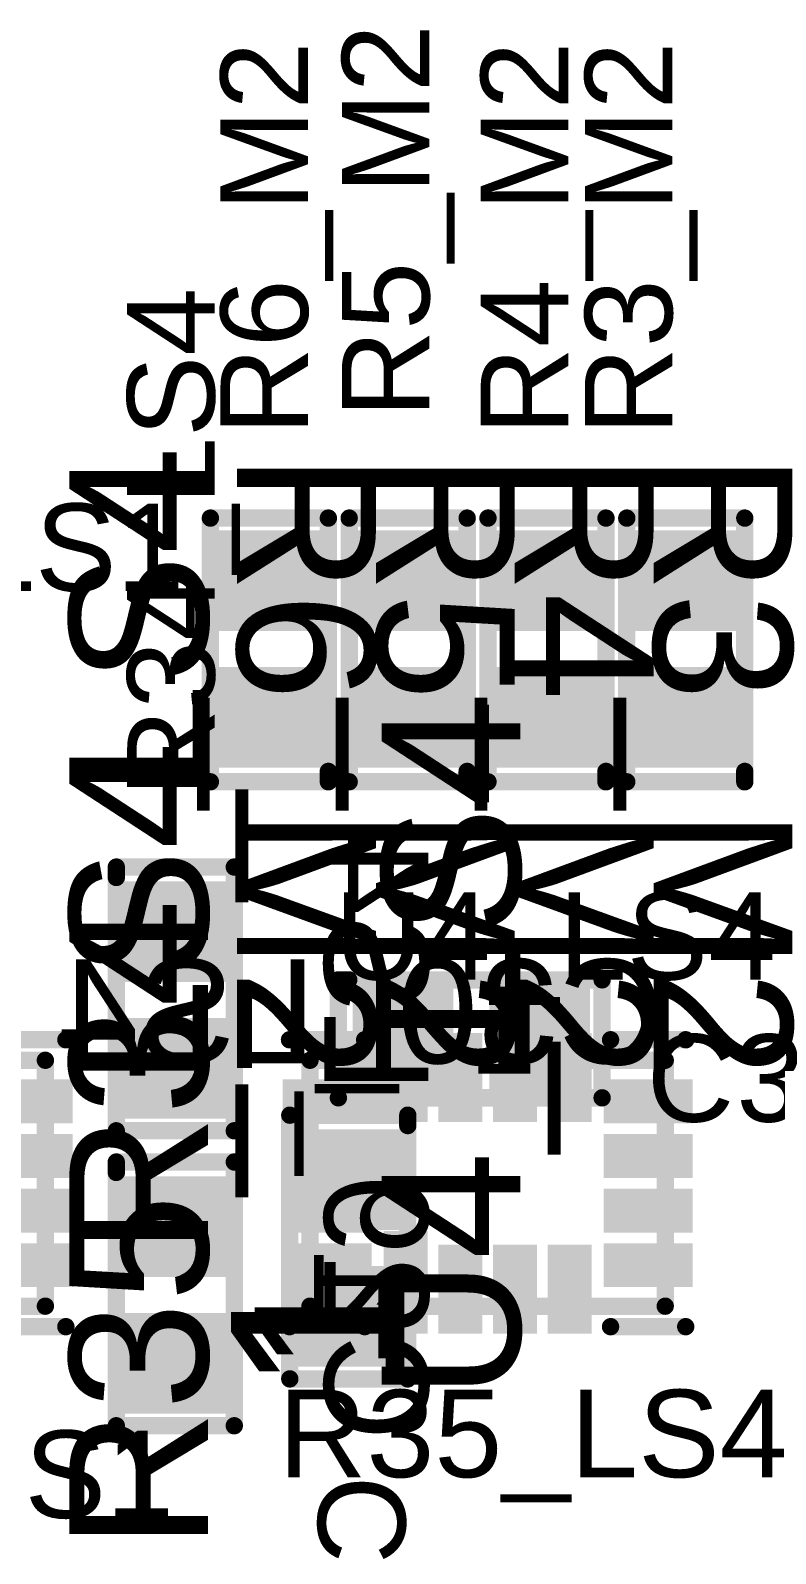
# Model space of a CAD drawing. Header units: inches. Extents: x -0.3 to 12.2, y -3.2 to 4.4.
# Drawn here: x 3.0462 to 3.2609, y 0.4931 to 0.932 of the extents above; entities that cross this region are included whole.
import ezdxf

# ---------------------------------------------------------------- set-up
doc = ezdxf.new("R2010")
doc.units = ezdxf.units.IN
doc.header["$MEASUREMENT"] = 0
for name, color, linetype in [('Board Layer Stack Bottom Overlay', 54, 'Continuous'), ('Board Layer Stack Bottom Solder', 6, 'Continuous'), ('Bottom Assembly', 216, 'Continuous'), ('Bottom Layer_L8', 5, 'Continuous'), ('Bottom Paste', 16, 'Continuous'), ('FAB', 56, 'Continuous'), ('Top Assembly', 6, 'Continuous'), ('Top Overlay', 2, 'Continuous'), ('Top Paste', 8, 'Continuous'), ('Top Solder', 216, 'Continuous'), ('TOP_L1', 1, 'Continuous')]:
    doc.layers.add(name, color=color, linetype=linetype)
doc.styles.add('Arial', font='', dxfattribs={"height": 0.2})
doc.styles.get('Arial').set_extended_font_data('Arial')

# ---------------------------------------------------------------- blocks, each defined once
blk = doc.blocks.new('NXP_74AVC4T245GU_115_282')
at = {"layer": 'Top Paste'}
for points in [[(-0.02795, 0.03543), (-0.02795, 0.05709), (-0.01929, 0.05709), (-0.01929, 0.03543)], [(-0.0122, 0.03543), (-0.0122, 0.05709), (-0.00354, 0.05709), (-0.00354, 0.03543)], [(0.00354, 0.03543), (0.00354, 0.05709), (0.0122, 0.05709), (0.0122, 0.03543)], [(0.01929, 0.03543), (0.01929, 0.05709), (0.02795, 0.05709), (0.02795, 0.03543)], [(-0.04134, 0.02795), (-0.01575, 0.02795), (-0.01575, 0.01929), (-0.04134, 0.01929)], [(0.04134, 0.01929), (0.01969, 0.01929), (0.01969, 0.02795), (0.04134, 0.02795)], [(-0.04134, 0.0122), (-0.01969, 0.0122), (-0.01969, 0.00354), (-0.04134, 0.00354)], [(0.04134, 0.00354), (0.01969, 0.00354), (0.01969, 0.0122), (0.04134, 0.0122)], [(-0.04134, -0.00354), (-0.01969, -0.00354), (-0.01969, -0.0122), (-0.04134, -0.0122)], [(0.04134, -0.0122), (0.01969, -0.0122), (0.01969, -0.00354), (0.04134, -0.00354)], [(-0.04134, -0.01929), (-0.01969, -0.01929), (-0.01969, -0.02795), (-0.04134, -0.02795)], [(0.04134, -0.02795), (0.01969, -0.02795), (0.01969, -0.01929), (0.04134, -0.01929)], [(-0.01929, -0.03543), (-0.01929, -0.05709), (-0.02795, -0.05709), (-0.02795, -0.03543)], [(-0.00354, -0.03543), (-0.00354, -0.05709), (-0.0122, -0.05709), (-0.0122, -0.03543)], [(0.0122, -0.03543), (0.0122, -0.05709), (0.00354, -0.05709), (0.00354, -0.03543)], [(0.02795, -0.03543), (0.02795, -0.05709), (0.01929, -0.05709), (0.01929, -0.03543)]]:
    blk.add_hatch(color=8, dxfattribs=at).paths.add_polyline_path(points)
at = {"layer": 'Top Solder'}
for points in [[(-0.02995, 0.03343), (-0.02995, 0.05909), (-0.01729, 0.05909), (-0.01729, 0.03343)], [(-0.0142, 0.03343), (-0.0142, 0.05909), (-0.00154, 0.05909), (-0.00154, 0.03343)], [(0.00154, 0.03343), (0.00154, 0.05909), (0.0142, 0.05909), (0.0142, 0.03343)], [(0.01729, 0.03343), (0.01729, 0.05909), (0.02995, 0.05909), (0.02995, 0.03343)], [(-0.04334, 0.02995), (-0.01375, 0.02995), (-0.01375, 0.01729), (-0.04334, 0.01729)], [(0.04334, 0.01729), (0.01769, 0.01729), (0.01769, 0.02995), (0.04334, 0.02995)], [(-0.04334, 0.0142), (-0.01769, 0.0142), (-0.01769, 0.00154), (-0.04334, 0.00154)], [(0.04334, 0.00154), (0.01769, 0.00154), (0.01769, 0.0142), (0.04334, 0.0142)], [(-0.04334, -0.00154), (-0.01769, -0.00154), (-0.01769, -0.0142), (-0.04334, -0.0142)], [(0.04334, -0.0142), (0.01769, -0.0142), (0.01769, -0.00154), (0.04334, -0.00154)], [(-0.04334, -0.01729), (-0.01769, -0.01729), (-0.01769, -0.02995), (-0.04334, -0.02995)], [(0.04334, -0.02995), (0.01769, -0.02995), (0.01769, -0.01729), (0.04334, -0.01729)], [(-0.01729, -0.03343), (-0.01729, -0.05909), (-0.02995, -0.05909), (-0.02995, -0.03343)], [(-0.00154, -0.03343), (-0.00154, -0.05909), (-0.0142, -0.05909), (-0.0142, -0.03343)], [(0.0142, -0.03343), (0.0142, -0.05909), (0.00154, -0.05909), (0.00154, -0.03343)], [(0.02995, -0.03343), (0.02995, -0.05909), (0.01729, -0.05909), (0.01729, -0.03343)]]:
    blk.add_hatch(color=216, dxfattribs=at).paths.add_polyline_path(points)
at = {"layer": 'TOP_L1'}
for points in [[(-0.02795, 0.03543), (-0.02795, 0.05709), (-0.01929, 0.05709), (-0.01929, 0.03543)], [(-0.0122, 0.03543), (-0.0122, 0.05709), (-0.00354, 0.05709), (-0.00354, 0.03543)], [(0.00354, 0.03543), (0.00354, 0.05709), (0.0122, 0.05709), (0.0122, 0.03543)], [(0.01929, 0.03543), (0.01929, 0.05709), (0.02795, 0.05709), (0.02795, 0.03543)], [(-0.04134, 0.02795), (-0.01575, 0.02795), (-0.01575, 0.01929), (-0.04134, 0.01929)], [(0.04134, 0.01929), (0.01969, 0.01929), (0.01969, 0.02795), (0.04134, 0.02795)], [(-0.04134, 0.0122), (-0.01969, 0.0122), (-0.01969, 0.00354), (-0.04134, 0.00354)], [(0.04134, 0.00354), (0.01969, 0.00354), (0.01969, 0.0122), (0.04134, 0.0122)], [(-0.04134, -0.00354), (-0.01969, -0.00354), (-0.01969, -0.0122), (-0.04134, -0.0122)], [(0.04134, -0.0122), (0.01969, -0.0122), (0.01969, -0.00354), (0.04134, -0.00354)], [(-0.04134, -0.01929), (-0.01969, -0.01929), (-0.01969, -0.02795), (-0.04134, -0.02795)], [(0.04134, -0.02795), (0.01969, -0.02795), (0.01969, -0.01929), (0.04134, -0.01929)], [(-0.01929, -0.03543), (-0.01929, -0.05709), (-0.02795, -0.05709), (-0.02795, -0.03543)], [(-0.00354, -0.03543), (-0.00354, -0.05709), (-0.0122, -0.05709), (-0.0122, -0.03543)], [(0.0122, -0.03543), (0.0122, -0.05709), (0.00354, -0.05709), (0.00354, -0.03543)], [(0.02795, -0.03543), (0.02795, -0.05709), (0.01929, -0.05709), (0.01929, -0.03543)]]:
    blk.add_hatch(color=1, dxfattribs=at).paths.add_polyline_path(points)
at = {"layer": 'Top Assembly'}
for points in [[(-0.03543, 0.05118, 0.005, 0.005, 0), (-0.03543, -0.05118, 0.005, 0.005, 0)], [(-0.03543, 0.05118, 0.005, 0.005, 0), (0.03543, 0.05118, 0.005, 0.005, 0)], [(0.03543, 0.05118, 0.005, 0.005, 0), (0.03543, -0.05118, 0.005, 0.005, 0)], [(-0.03543, -0.05118, 0.005, 0.005, 0), (0.03543, -0.05118, 0.005, 0.005, 0)]]:
    blk.add_lwpolyline(points, format="xyseb", dxfattribs=at)
for points in [[(-0.03668, 0.05118, 0.0025, 0.0025, 1), (-0.03418, 0.05118, 0.0025, 0.0025, 1)], [(-0.03668, 0.05118, 0.0025, 0.0025, 1), (-0.03418, 0.05118, 0.0025, 0.0025, 1)], [(0.03418, 0.05118, 0.0025, 0.0025, 1), (0.03668, 0.05118, 0.0025, 0.0025, 1)], [(0.03418, 0.05118, 0.0025, 0.0025, 1), (0.03668, 0.05118, 0.0025, 0.0025, 1)], [(-0.03668, -0.05118, 0.0025, 0.0025, 1), (-0.03418, -0.05118, 0.0025, 0.0025, 1)], [(-0.03668, -0.05118, 0.0025, 0.0025, 1), (-0.03418, -0.05118, 0.0025, 0.0025, 1)], [(0.03418, -0.05118, 0.0025, 0.0025, 1), (0.03668, -0.05118, 0.0025, 0.0025, 1)], [(0.03418, -0.05118, 0.0025, 0.0025, 1), (0.03668, -0.05118, 0.0025, 0.0025, 1)]]:
    blk.add_lwpolyline(points, format="xyseb", close=True, dxfattribs=at)
at = {"layer": 'Top Overlay'}
for points in [[(-0.04134, 0.05709, 0.005, 0.005, 0), (-0.04134, 0.03543, 0.005, 0.005, 0)], [(0.04134, 0.05709, 0.005, 0.005, 0), (0.04134, 0.03543, 0.005, 0.005, 0)], [(-0.04134, -0.03543, 0.005, 0.005, 0), (-0.04134, -0.05709, 0.005, 0.005, 0)], [(0.04134, -0.03543, 0.005, 0.005, 0), (0.04134, -0.05709, 0.005, 0.005, 0)]]:
    blk.add_lwpolyline(points, format="xyseb", dxfattribs=at)
for points in [[(-0.04259, 0.05709, 0.0025, 0.0025, 1), (-0.04009, 0.05709, 0.0025, 0.0025, 1)], [(0.04009, 0.05709, 0.0025, 0.0025, 1), (0.04259, 0.05709, 0.0025, 0.0025, 1)], [(-0.04259, 0.03543, 0.0025, 0.0025, 1), (-0.04009, 0.03543, 0.0025, 0.0025, 1)], [(0.04009, 0.03543, 0.0025, 0.0025, 1), (0.04259, 0.03543, 0.0025, 0.0025, 1)], [(-0.04259, -0.03543, 0.0025, 0.0025, 1), (-0.04009, -0.03543, 0.0025, 0.0025, 1)], [(0.04009, -0.03543, 0.0025, 0.0025, 1), (0.04259, -0.03543, 0.0025, 0.0025, 1)], [(-0.04259, -0.05709, 0.0025, 0.0025, 1), (-0.04009, -0.05709, 0.0025, 0.0025, 1)], [(0.04009, -0.05709, 0.0025, 0.0025, 1), (0.04259, -0.05709, 0.0025, 0.0025, 1)]]:
    blk.add_lwpolyline(points, format="xyseb", close=True, dxfattribs=at)
at = {"layer": 'Top Assembly', "style": 'Arial'}
for s, p in [('1', (-0.05472, 0.02715)), ('U4_LS1', (-0.05992, -0.00947))]:
    blk.add_text(s, height=0.04, dxfattribs=at).set_placement(p)
at = {"layer": 'Top Overlay', "style": 'Arial'}
blk.add_text('1', height=0.05, dxfattribs=at).set_placement((-0.06089, 0.02396))
blk = doc.blocks.new('R0402_330')
at = {"layer": 'Top Paste'}
for points in [[(-0.006, 0.0125), (-0.006, -0.0125), (-0.031, -0.0125), (-0.031, 0.0125)], [(0.0334, 0.0125), (0.0334, -0.0125), (0.0084, -0.0125), (0.0084, 0.0125)]]:
    blk.add_hatch(color=8, dxfattribs=at).paths.add_polyline_path(points)
at = {"layer": 'Top Solder'}
for points in [[(-0.004, 0.0145), (-0.004, -0.0145), (-0.033, -0.0145), (-0.033, 0.0145)], [(0.0354, 0.0145), (0.0354, -0.0145), (0.0064, -0.0145), (0.0064, 0.0145)]]:
    blk.add_hatch(color=216, dxfattribs=at).paths.add_polyline_path(points)
at = {"layer": 'TOP_L1'}
for points in [[(-0.006, 0.0125), (-0.006, -0.0125), (-0.031, -0.0125), (-0.031, 0.0125)], [(0.0334, 0.0125), (0.0334, -0.0125), (0.0084, -0.0125), (0.0084, 0.0125)]]:
    blk.add_hatch(color=1, dxfattribs=at).paths.add_polyline_path(points)
at = {"layer": 'Top Assembly'}
for points in [[(-0.0365, -0.017, 0.005, 0.005, 0), (-0.0365, 0.017, 0.005, 0.005, 0)], [(0.0395, 0.017, 0.005, 0.005, 0), (-0.0365, 0.017, 0.005, 0.005, 0)], [(0.0395, -0.017, 0.005, 0.005, 0), (0.0395, 0.017, 0.005, 0.005, 0)], [(0.0395, -0.017, 0.005, 0.005, 0), (-0.0365, -0.017, 0.005, 0.005, 0)]]:
    blk.add_lwpolyline(points, format="xyseb", dxfattribs=at)
for points in [[(-0.03775, 0.017, 0.0025, 0.0025, 1), (-0.03525, 0.017, 0.0025, 0.0025, 1)], [(-0.03775, 0.017, 0.0025, 0.0025, 1), (-0.03525, 0.017, 0.0025, 0.0025, 1)], [(0.03825, 0.017, 0.0025, 0.0025, 1), (0.04075, 0.017, 0.0025, 0.0025, 1)], [(0.03825, 0.017, 0.0025, 0.0025, 1), (0.04075, 0.017, 0.0025, 0.0025, 1)], [(-0.03775, -0.017, 0.0025, 0.0025, 1), (-0.03525, -0.017, 0.0025, 0.0025, 1)], [(-0.03775, -0.017, 0.0025, 0.0025, 1), (-0.03525, -0.017, 0.0025, 0.0025, 1)], [(0.03825, -0.017, 0.0025, 0.0025, 1), (0.04075, -0.017, 0.0025, 0.0025, 1)], [(0.03825, -0.017, 0.0025, 0.0025, 1), (0.04075, -0.017, 0.0025, 0.0025, 1)]]:
    blk.add_lwpolyline(points, format="xyseb", close=True, dxfattribs=at)
at = {"layer": 'Top Overlay'}
for points in [[(-0.0365, -0.017, 0.005, 0.005, 0), (-0.0365, 0.017, 0.005, 0.005, 0)], [(0.0365, 0.017, 0.005, 0.005, 0), (-0.0365, 0.017, 0.005, 0.005, 0)], [(0.0395, 0.017, 0.005, 0.005, 0), (0.0365, 0.017, 0.005, 0.005, 0)], [(0.0395, -0.017, 0.005, 0.005, 0), (0.0395, 0.017, 0.005, 0.005, 0)], [(0.0395, -0.017, 0.005, 0.005, 0), (-0.0365, -0.017, 0.005, 0.005, 0)]]:
    blk.add_lwpolyline(points, format="xyseb", dxfattribs=at)
for points in [[(-0.03775, 0.017, 0.0025, 0.0025, 1), (-0.03525, 0.017, 0.0025, 0.0025, 1)], [(-0.03775, 0.017, 0.0025, 0.0025, 1), (-0.03525, 0.017, 0.0025, 0.0025, 1)], [(0.03525, 0.017, 0.0025, 0.0025, 1), (0.03775, 0.017, 0.0025, 0.0025, 1)], [(0.03525, 0.017, 0.0025, 0.0025, 1), (0.03775, 0.017, 0.0025, 0.0025, 1)], [(0.03825, 0.017, 0.0025, 0.0025, 1), (0.04075, 0.017, 0.0025, 0.0025, 1)], [(0.03825, 0.017, 0.0025, 0.0025, 1), (0.04075, 0.017, 0.0025, 0.0025, 1)], [(-0.03775, -0.017, 0.0025, 0.0025, 1), (-0.03525, -0.017, 0.0025, 0.0025, 1)], [(-0.03775, -0.017, 0.0025, 0.0025, 1), (-0.03525, -0.017, 0.0025, 0.0025, 1)], [(0.03825, -0.017, 0.0025, 0.0025, 1), (0.04075, -0.017, 0.0025, 0.0025, 1)], [(0.03825, -0.017, 0.0025, 0.0025, 1), (0.04075, -0.017, 0.0025, 0.0025, 1)]]:
    blk.add_lwpolyline(points, format="xyseb", close=True, dxfattribs=at)
at = {"layer": 'Top Assembly', "style": 'Arial'}
blk.add_text('R6_M2', height=0.04, dxfattribs=at).set_placement((-0.05529, -0.0093))
blk = doc.blocks.new('R0402_332')
at = {"layer": 'Top Paste'}
for points in [[(-0.006, 0.0125), (-0.006, -0.0125), (-0.031, -0.0125), (-0.031, 0.0125)], [(0.0334, 0.0125), (0.0334, -0.0125), (0.0084, -0.0125), (0.0084, 0.0125)]]:
    blk.add_hatch(color=8, dxfattribs=at).paths.add_polyline_path(points)
at = {"layer": 'Top Solder'}
for points in [[(-0.004, 0.0145), (-0.004, -0.0145), (-0.033, -0.0145), (-0.033, 0.0145)], [(0.0354, 0.0145), (0.0354, -0.0145), (0.0064, -0.0145), (0.0064, 0.0145)]]:
    blk.add_hatch(color=216, dxfattribs=at).paths.add_polyline_path(points)
at = {"layer": 'TOP_L1'}
for points in [[(-0.006, 0.0125), (-0.006, -0.0125), (-0.031, -0.0125), (-0.031, 0.0125)], [(0.0334, 0.0125), (0.0334, -0.0125), (0.0084, -0.0125), (0.0084, 0.0125)]]:
    blk.add_hatch(color=1, dxfattribs=at).paths.add_polyline_path(points)
at = {"layer": 'Top Assembly'}
for points in [[(-0.0365, -0.017, 0.005, 0.005, 0), (-0.0365, 0.017, 0.005, 0.005, 0)], [(0.0395, 0.017, 0.005, 0.005, 0), (-0.0365, 0.017, 0.005, 0.005, 0)], [(0.0395, -0.017, 0.005, 0.005, 0), (0.0395, 0.017, 0.005, 0.005, 0)], [(0.0395, -0.017, 0.005, 0.005, 0), (-0.0365, -0.017, 0.005, 0.005, 0)]]:
    blk.add_lwpolyline(points, format="xyseb", dxfattribs=at)
for points in [[(-0.03775, 0.017, 0.0025, 0.0025, 1), (-0.03525, 0.017, 0.0025, 0.0025, 1)], [(-0.03775, 0.017, 0.0025, 0.0025, 1), (-0.03525, 0.017, 0.0025, 0.0025, 1)], [(0.03825, 0.017, 0.0025, 0.0025, 1), (0.04075, 0.017, 0.0025, 0.0025, 1)], [(0.03825, 0.017, 0.0025, 0.0025, 1), (0.04075, 0.017, 0.0025, 0.0025, 1)], [(-0.03775, -0.017, 0.0025, 0.0025, 1), (-0.03525, -0.017, 0.0025, 0.0025, 1)], [(-0.03775, -0.017, 0.0025, 0.0025, 1), (-0.03525, -0.017, 0.0025, 0.0025, 1)], [(0.03825, -0.017, 0.0025, 0.0025, 1), (0.04075, -0.017, 0.0025, 0.0025, 1)], [(0.03825, -0.017, 0.0025, 0.0025, 1), (0.04075, -0.017, 0.0025, 0.0025, 1)]]:
    blk.add_lwpolyline(points, format="xyseb", close=True, dxfattribs=at)
at = {"layer": 'Top Overlay'}
for points in [[(-0.0365, -0.017, 0.005, 0.005, 0), (-0.0365, 0.017, 0.005, 0.005, 0)], [(0.0365, 0.017, 0.005, 0.005, 0), (-0.0365, 0.017, 0.005, 0.005, 0)], [(0.0395, 0.017, 0.005, 0.005, 0), (0.0365, 0.017, 0.005, 0.005, 0)], [(0.0395, -0.017, 0.005, 0.005, 0), (0.0395, 0.017, 0.005, 0.005, 0)], [(0.0395, -0.017, 0.005, 0.005, 0), (-0.0365, -0.017, 0.005, 0.005, 0)]]:
    blk.add_lwpolyline(points, format="xyseb", dxfattribs=at)
for points in [[(-0.03775, 0.017, 0.0025, 0.0025, 1), (-0.03525, 0.017, 0.0025, 0.0025, 1)], [(-0.03775, 0.017, 0.0025, 0.0025, 1), (-0.03525, 0.017, 0.0025, 0.0025, 1)], [(0.03525, 0.017, 0.0025, 0.0025, 1), (0.03775, 0.017, 0.0025, 0.0025, 1)], [(0.03525, 0.017, 0.0025, 0.0025, 1), (0.03775, 0.017, 0.0025, 0.0025, 1)], [(0.03825, 0.017, 0.0025, 0.0025, 1), (0.04075, 0.017, 0.0025, 0.0025, 1)], [(0.03825, 0.017, 0.0025, 0.0025, 1), (0.04075, 0.017, 0.0025, 0.0025, 1)], [(-0.03775, -0.017, 0.0025, 0.0025, 1), (-0.03525, -0.017, 0.0025, 0.0025, 1)], [(-0.03775, -0.017, 0.0025, 0.0025, 1), (-0.03525, -0.017, 0.0025, 0.0025, 1)], [(0.03825, -0.017, 0.0025, 0.0025, 1), (0.04075, -0.017, 0.0025, 0.0025, 1)], [(0.03825, -0.017, 0.0025, 0.0025, 1), (0.04075, -0.017, 0.0025, 0.0025, 1)]]:
    blk.add_lwpolyline(points, format="xyseb", close=True, dxfattribs=at)
at = {"layer": 'Top Assembly', "style": 'Arial'}
blk.add_text('R5_M2', height=0.04, dxfattribs=at).set_placement((-0.05529, -0.0093))
blk = doc.blocks.new('R0402_334')
at = {"layer": 'Top Paste'}
for points in [[(-0.006, 0.0125), (-0.006, -0.0125), (-0.031, -0.0125), (-0.031, 0.0125)], [(0.0334, 0.0125), (0.0334, -0.0125), (0.0084, -0.0125), (0.0084, 0.0125)]]:
    blk.add_hatch(color=8, dxfattribs=at).paths.add_polyline_path(points)
at = {"layer": 'Top Solder'}
for points in [[(-0.004, 0.0145), (-0.004, -0.0145), (-0.033, -0.0145), (-0.033, 0.0145)], [(0.0354, 0.0145), (0.0354, -0.0145), (0.0064, -0.0145), (0.0064, 0.0145)]]:
    blk.add_hatch(color=216, dxfattribs=at).paths.add_polyline_path(points)
at = {"layer": 'TOP_L1'}
for points in [[(-0.006, 0.0125), (-0.006, -0.0125), (-0.031, -0.0125), (-0.031, 0.0125)], [(0.0334, 0.0125), (0.0334, -0.0125), (0.0084, -0.0125), (0.0084, 0.0125)]]:
    blk.add_hatch(color=1, dxfattribs=at).paths.add_polyline_path(points)
at = {"layer": 'Top Assembly'}
for points in [[(-0.0365, -0.017, 0.005, 0.005, 0), (-0.0365, 0.017, 0.005, 0.005, 0)], [(0.0395, 0.017, 0.005, 0.005, 0), (-0.0365, 0.017, 0.005, 0.005, 0)], [(0.0395, -0.017, 0.005, 0.005, 0), (0.0395, 0.017, 0.005, 0.005, 0)], [(0.0395, -0.017, 0.005, 0.005, 0), (-0.0365, -0.017, 0.005, 0.005, 0)]]:
    blk.add_lwpolyline(points, format="xyseb", dxfattribs=at)
for points in [[(-0.03775, 0.017, 0.0025, 0.0025, 1), (-0.03525, 0.017, 0.0025, 0.0025, 1)], [(-0.03775, 0.017, 0.0025, 0.0025, 1), (-0.03525, 0.017, 0.0025, 0.0025, 1)], [(0.03825, 0.017, 0.0025, 0.0025, 1), (0.04075, 0.017, 0.0025, 0.0025, 1)], [(0.03825, 0.017, 0.0025, 0.0025, 1), (0.04075, 0.017, 0.0025, 0.0025, 1)], [(-0.03775, -0.017, 0.0025, 0.0025, 1), (-0.03525, -0.017, 0.0025, 0.0025, 1)], [(-0.03775, -0.017, 0.0025, 0.0025, 1), (-0.03525, -0.017, 0.0025, 0.0025, 1)], [(0.03825, -0.017, 0.0025, 0.0025, 1), (0.04075, -0.017, 0.0025, 0.0025, 1)], [(0.03825, -0.017, 0.0025, 0.0025, 1), (0.04075, -0.017, 0.0025, 0.0025, 1)]]:
    blk.add_lwpolyline(points, format="xyseb", close=True, dxfattribs=at)
at = {"layer": 'Top Overlay'}
for points in [[(-0.0365, -0.017, 0.005, 0.005, 0), (-0.0365, 0.017, 0.005, 0.005, 0)], [(0.0365, 0.017, 0.005, 0.005, 0), (-0.0365, 0.017, 0.005, 0.005, 0)], [(0.0395, 0.017, 0.005, 0.005, 0), (0.0365, 0.017, 0.005, 0.005, 0)], [(0.0395, -0.017, 0.005, 0.005, 0), (0.0395, 0.017, 0.005, 0.005, 0)], [(0.0395, -0.017, 0.005, 0.005, 0), (-0.0365, -0.017, 0.005, 0.005, 0)]]:
    blk.add_lwpolyline(points, format="xyseb", dxfattribs=at)
for points in [[(-0.03775, 0.017, 0.0025, 0.0025, 1), (-0.03525, 0.017, 0.0025, 0.0025, 1)], [(-0.03775, 0.017, 0.0025, 0.0025, 1), (-0.03525, 0.017, 0.0025, 0.0025, 1)], [(0.03525, 0.017, 0.0025, 0.0025, 1), (0.03775, 0.017, 0.0025, 0.0025, 1)], [(0.03525, 0.017, 0.0025, 0.0025, 1), (0.03775, 0.017, 0.0025, 0.0025, 1)], [(0.03825, 0.017, 0.0025, 0.0025, 1), (0.04075, 0.017, 0.0025, 0.0025, 1)], [(0.03825, 0.017, 0.0025, 0.0025, 1), (0.04075, 0.017, 0.0025, 0.0025, 1)], [(-0.03775, -0.017, 0.0025, 0.0025, 1), (-0.03525, -0.017, 0.0025, 0.0025, 1)], [(-0.03775, -0.017, 0.0025, 0.0025, 1), (-0.03525, -0.017, 0.0025, 0.0025, 1)], [(0.03825, -0.017, 0.0025, 0.0025, 1), (0.04075, -0.017, 0.0025, 0.0025, 1)], [(0.03825, -0.017, 0.0025, 0.0025, 1), (0.04075, -0.017, 0.0025, 0.0025, 1)]]:
    blk.add_lwpolyline(points, format="xyseb", close=True, dxfattribs=at)
at = {"layer": 'Top Assembly', "style": 'Arial'}
blk.add_text('R4_M2', height=0.04, dxfattribs=at).set_placement((-0.05529, -0.0093))
blk = doc.blocks.new('R0402_336')
at = {"layer": 'Top Paste'}
for points in [[(-0.006, 0.0125), (-0.006, -0.0125), (-0.031, -0.0125), (-0.031, 0.0125)], [(0.0334, 0.0125), (0.0334, -0.0125), (0.0084, -0.0125), (0.0084, 0.0125)]]:
    blk.add_hatch(color=8, dxfattribs=at).paths.add_polyline_path(points)
at = {"layer": 'Top Solder'}
for points in [[(-0.004, 0.0145), (-0.004, -0.0145), (-0.033, -0.0145), (-0.033, 0.0145)], [(0.0354, 0.0145), (0.0354, -0.0145), (0.0064, -0.0145), (0.0064, 0.0145)]]:
    blk.add_hatch(color=216, dxfattribs=at).paths.add_polyline_path(points)
at = {"layer": 'TOP_L1'}
for points in [[(-0.006, 0.0125), (-0.006, -0.0125), (-0.031, -0.0125), (-0.031, 0.0125)], [(0.0334, 0.0125), (0.0334, -0.0125), (0.0084, -0.0125), (0.0084, 0.0125)]]:
    blk.add_hatch(color=1, dxfattribs=at).paths.add_polyline_path(points)
at = {"layer": 'Top Assembly'}
for points in [[(-0.0365, -0.017, 0.005, 0.005, 0), (-0.0365, 0.017, 0.005, 0.005, 0)], [(0.0395, 0.017, 0.005, 0.005, 0), (-0.0365, 0.017, 0.005, 0.005, 0)], [(0.0395, -0.017, 0.005, 0.005, 0), (0.0395, 0.017, 0.005, 0.005, 0)], [(0.0395, -0.017, 0.005, 0.005, 0), (-0.0365, -0.017, 0.005, 0.005, 0)]]:
    blk.add_lwpolyline(points, format="xyseb", dxfattribs=at)
for points in [[(-0.03775, 0.017, 0.0025, 0.0025, 1), (-0.03525, 0.017, 0.0025, 0.0025, 1)], [(-0.03775, 0.017, 0.0025, 0.0025, 1), (-0.03525, 0.017, 0.0025, 0.0025, 1)], [(0.03825, 0.017, 0.0025, 0.0025, 1), (0.04075, 0.017, 0.0025, 0.0025, 1)], [(0.03825, 0.017, 0.0025, 0.0025, 1), (0.04075, 0.017, 0.0025, 0.0025, 1)], [(-0.03775, -0.017, 0.0025, 0.0025, 1), (-0.03525, -0.017, 0.0025, 0.0025, 1)], [(-0.03775, -0.017, 0.0025, 0.0025, 1), (-0.03525, -0.017, 0.0025, 0.0025, 1)], [(0.03825, -0.017, 0.0025, 0.0025, 1), (0.04075, -0.017, 0.0025, 0.0025, 1)], [(0.03825, -0.017, 0.0025, 0.0025, 1), (0.04075, -0.017, 0.0025, 0.0025, 1)]]:
    blk.add_lwpolyline(points, format="xyseb", close=True, dxfattribs=at)
at = {"layer": 'Top Overlay'}
for points in [[(-0.0365, -0.017, 0.005, 0.005, 0), (-0.0365, 0.017, 0.005, 0.005, 0)], [(0.0365, 0.017, 0.005, 0.005, 0), (-0.0365, 0.017, 0.005, 0.005, 0)], [(0.0395, 0.017, 0.005, 0.005, 0), (0.0365, 0.017, 0.005, 0.005, 0)], [(0.0395, -0.017, 0.005, 0.005, 0), (0.0395, 0.017, 0.005, 0.005, 0)], [(0.0395, -0.017, 0.005, 0.005, 0), (-0.0365, -0.017, 0.005, 0.005, 0)]]:
    blk.add_lwpolyline(points, format="xyseb", dxfattribs=at)
for points in [[(-0.03775, 0.017, 0.0025, 0.0025, 1), (-0.03525, 0.017, 0.0025, 0.0025, 1)], [(-0.03775, 0.017, 0.0025, 0.0025, 1), (-0.03525, 0.017, 0.0025, 0.0025, 1)], [(0.03525, 0.017, 0.0025, 0.0025, 1), (0.03775, 0.017, 0.0025, 0.0025, 1)], [(0.03525, 0.017, 0.0025, 0.0025, 1), (0.03775, 0.017, 0.0025, 0.0025, 1)], [(0.03825, 0.017, 0.0025, 0.0025, 1), (0.04075, 0.017, 0.0025, 0.0025, 1)], [(0.03825, 0.017, 0.0025, 0.0025, 1), (0.04075, 0.017, 0.0025, 0.0025, 1)], [(-0.03775, -0.017, 0.0025, 0.0025, 1), (-0.03525, -0.017, 0.0025, 0.0025, 1)], [(-0.03775, -0.017, 0.0025, 0.0025, 1), (-0.03525, -0.017, 0.0025, 0.0025, 1)], [(0.03825, -0.017, 0.0025, 0.0025, 1), (0.04075, -0.017, 0.0025, 0.0025, 1)], [(0.03825, -0.017, 0.0025, 0.0025, 1), (0.04075, -0.017, 0.0025, 0.0025, 1)]]:
    blk.add_lwpolyline(points, format="xyseb", close=True, dxfattribs=at)
at = {"layer": 'Top Assembly', "style": 'Arial'}
blk.add_text('R3_M2', height=0.04, dxfattribs=at).set_placement((-0.05529, -0.0093))
blk = doc.blocks.new('R0402_340')
at = {"layer": 'Top Paste'}
for points in [[(-0.006, 0.0125), (-0.006, -0.0125), (-0.031, -0.0125), (-0.031, 0.0125)], [(0.0334, 0.0125), (0.0334, -0.0125), (0.0084, -0.0125), (0.0084, 0.0125)]]:
    blk.add_hatch(color=8, dxfattribs=at).paths.add_polyline_path(points)
at = {"layer": 'Top Solder'}
for points in [[(-0.004, 0.0145), (-0.004, -0.0145), (-0.033, -0.0145), (-0.033, 0.0145)], [(0.0354, 0.0145), (0.0354, -0.0145), (0.0064, -0.0145), (0.0064, 0.0145)]]:
    blk.add_hatch(color=216, dxfattribs=at).paths.add_polyline_path(points)
at = {"layer": 'TOP_L1'}
for points in [[(-0.006, 0.0125), (-0.006, -0.0125), (-0.031, -0.0125), (-0.031, 0.0125)], [(0.0334, 0.0125), (0.0334, -0.0125), (0.0084, -0.0125), (0.0084, 0.0125)]]:
    blk.add_hatch(color=1, dxfattribs=at).paths.add_polyline_path(points)
at = {"layer": 'Top Assembly'}
for points in [[(-0.0365, 0.017, 0.005, 0.005, 0), (-0.0365, -0.017, 0.005, 0.005, 0)], [(-0.0365, 0.017, 0.005, 0.005, 0), (0.0395, 0.017, 0.005, 0.005, 0)], [(0.0395, 0.017, 0.005, 0.005, 0), (0.0395, -0.017, 0.005, 0.005, 0)], [(-0.0365, -0.017, 0.005, 0.005, 0), (0.0395, -0.017, 0.005, 0.005, 0)]]:
    blk.add_lwpolyline(points, format="xyseb", dxfattribs=at)
for points in [[(-0.03775, 0.017, 0.0025, 0.0025, 1), (-0.03525, 0.017, 0.0025, 0.0025, 1)], [(-0.03775, 0.017, 0.0025, 0.0025, 1), (-0.03525, 0.017, 0.0025, 0.0025, 1)], [(0.03825, 0.017, 0.0025, 0.0025, 1), (0.04075, 0.017, 0.0025, 0.0025, 1)], [(0.03825, 0.017, 0.0025, 0.0025, 1), (0.04075, 0.017, 0.0025, 0.0025, 1)], [(-0.03775, -0.017, 0.0025, 0.0025, 1), (-0.03525, -0.017, 0.0025, 0.0025, 1)], [(-0.03775, -0.017, 0.0025, 0.0025, 1), (-0.03525, -0.017, 0.0025, 0.0025, 1)], [(0.03825, -0.017, 0.0025, 0.0025, 1), (0.04075, -0.017, 0.0025, 0.0025, 1)], [(0.03825, -0.017, 0.0025, 0.0025, 1), (0.04075, -0.017, 0.0025, 0.0025, 1)]]:
    blk.add_lwpolyline(points, format="xyseb", close=True, dxfattribs=at)
at = {"layer": 'Top Overlay'}
for points in [[(-0.0365, 0.017, 0.005, 0.005, 0), (-0.0365, -0.017, 0.005, 0.005, 0)], [(-0.0365, 0.017, 0.005, 0.005, 0), (0.0365, 0.017, 0.005, 0.005, 0)], [(0.0365, 0.017, 0.005, 0.005, 0), (0.0395, 0.017, 0.005, 0.005, 0)], [(0.0395, 0.017, 0.005, 0.005, 0), (0.0395, -0.017, 0.005, 0.005, 0)], [(-0.0365, -0.017, 0.005, 0.005, 0), (0.0395, -0.017, 0.005, 0.005, 0)]]:
    blk.add_lwpolyline(points, format="xyseb", dxfattribs=at)
for points in [[(-0.03775, 0.017, 0.0025, 0.0025, 1), (-0.03525, 0.017, 0.0025, 0.0025, 1)], [(-0.03775, 0.017, 0.0025, 0.0025, 1), (-0.03525, 0.017, 0.0025, 0.0025, 1)], [(0.03525, 0.017, 0.0025, 0.0025, 1), (0.03775, 0.017, 0.0025, 0.0025, 1)], [(0.03525, 0.017, 0.0025, 0.0025, 1), (0.03775, 0.017, 0.0025, 0.0025, 1)], [(0.03825, 0.017, 0.0025, 0.0025, 1), (0.04075, 0.017, 0.0025, 0.0025, 1)], [(0.03825, 0.017, 0.0025, 0.0025, 1), (0.04075, 0.017, 0.0025, 0.0025, 1)], [(-0.03775, -0.017, 0.0025, 0.0025, 1), (-0.03525, -0.017, 0.0025, 0.0025, 1)], [(-0.03775, -0.017, 0.0025, 0.0025, 1), (-0.03525, -0.017, 0.0025, 0.0025, 1)], [(0.03825, -0.017, 0.0025, 0.0025, 1), (0.04075, -0.017, 0.0025, 0.0025, 1)], [(0.03825, -0.017, 0.0025, 0.0025, 1), (0.04075, -0.017, 0.0025, 0.0025, 1)]]:
    blk.add_lwpolyline(points, format="xyseb", close=True, dxfattribs=at)
at = {"layer": 'Top Assembly', "style": 'Arial'}
blk.add_text('R35_LS4', height=0.04, dxfattribs=at).set_placement((-0.07229, -0.00947))
blk = doc.blocks.new('R0402_343')
at = {"layer": 'Top Paste'}
for points in [[(-0.006, 0.0125), (-0.006, -0.0125), (-0.031, -0.0125), (-0.031, 0.0125)], [(0.0334, 0.0125), (0.0334, -0.0125), (0.0084, -0.0125), (0.0084, 0.0125)]]:
    blk.add_hatch(color=8, dxfattribs=at).paths.add_polyline_path(points)
at = {"layer": 'Top Solder'}
for points in [[(-0.004, 0.0145), (-0.004, -0.0145), (-0.033, -0.0145), (-0.033, 0.0145)], [(0.0354, 0.0145), (0.0354, -0.0145), (0.0064, -0.0145), (0.0064, 0.0145)]]:
    blk.add_hatch(color=216, dxfattribs=at).paths.add_polyline_path(points)
at = {"layer": 'TOP_L1'}
for points in [[(-0.006, 0.0125), (-0.006, -0.0125), (-0.031, -0.0125), (-0.031, 0.0125)], [(0.0334, 0.0125), (0.0334, -0.0125), (0.0084, -0.0125), (0.0084, 0.0125)]]:
    blk.add_hatch(color=1, dxfattribs=at).paths.add_polyline_path(points)
at = {"layer": 'Top Assembly'}
for points in [[(-0.0365, 0.017, 0.005, 0.005, 0), (-0.0365, -0.017, 0.005, 0.005, 0)], [(-0.0365, 0.017, 0.005, 0.005, 0), (0.0395, 0.017, 0.005, 0.005, 0)], [(0.0395, 0.017, 0.005, 0.005, 0), (0.0395, -0.017, 0.005, 0.005, 0)], [(-0.0365, -0.017, 0.005, 0.005, 0), (0.0395, -0.017, 0.005, 0.005, 0)]]:
    blk.add_lwpolyline(points, format="xyseb", dxfattribs=at)
for points in [[(-0.03775, 0.017, 0.0025, 0.0025, 1), (-0.03525, 0.017, 0.0025, 0.0025, 1)], [(-0.03775, 0.017, 0.0025, 0.0025, 1), (-0.03525, 0.017, 0.0025, 0.0025, 1)], [(0.03825, 0.017, 0.0025, 0.0025, 1), (0.04075, 0.017, 0.0025, 0.0025, 1)], [(0.03825, 0.017, 0.0025, 0.0025, 1), (0.04075, 0.017, 0.0025, 0.0025, 1)], [(-0.03775, -0.017, 0.0025, 0.0025, 1), (-0.03525, -0.017, 0.0025, 0.0025, 1)], [(-0.03775, -0.017, 0.0025, 0.0025, 1), (-0.03525, -0.017, 0.0025, 0.0025, 1)], [(0.03825, -0.017, 0.0025, 0.0025, 1), (0.04075, -0.017, 0.0025, 0.0025, 1)], [(0.03825, -0.017, 0.0025, 0.0025, 1), (0.04075, -0.017, 0.0025, 0.0025, 1)]]:
    blk.add_lwpolyline(points, format="xyseb", close=True, dxfattribs=at)
at = {"layer": 'Top Overlay'}
for points in [[(-0.0365, 0.017, 0.005, 0.005, 0), (-0.0365, -0.017, 0.005, 0.005, 0)], [(-0.0365, 0.017, 0.005, 0.005, 0), (0.0365, 0.017, 0.005, 0.005, 0)], [(0.0365, 0.017, 0.005, 0.005, 0), (0.0395, 0.017, 0.005, 0.005, 0)], [(0.0395, 0.017, 0.005, 0.005, 0), (0.0395, -0.017, 0.005, 0.005, 0)], [(-0.0365, -0.017, 0.005, 0.005, 0), (0.0395, -0.017, 0.005, 0.005, 0)]]:
    blk.add_lwpolyline(points, format="xyseb", dxfattribs=at)
for points in [[(-0.03775, 0.017, 0.0025, 0.0025, 1), (-0.03525, 0.017, 0.0025, 0.0025, 1)], [(-0.03775, 0.017, 0.0025, 0.0025, 1), (-0.03525, 0.017, 0.0025, 0.0025, 1)], [(0.03525, 0.017, 0.0025, 0.0025, 1), (0.03775, 0.017, 0.0025, 0.0025, 1)], [(0.03525, 0.017, 0.0025, 0.0025, 1), (0.03775, 0.017, 0.0025, 0.0025, 1)], [(0.03825, 0.017, 0.0025, 0.0025, 1), (0.04075, 0.017, 0.0025, 0.0025, 1)], [(0.03825, 0.017, 0.0025, 0.0025, 1), (0.04075, 0.017, 0.0025, 0.0025, 1)], [(-0.03775, -0.017, 0.0025, 0.0025, 1), (-0.03525, -0.017, 0.0025, 0.0025, 1)], [(-0.03775, -0.017, 0.0025, 0.0025, 1), (-0.03525, -0.017, 0.0025, 0.0025, 1)], [(0.03825, -0.017, 0.0025, 0.0025, 1), (0.04075, -0.017, 0.0025, 0.0025, 1)], [(0.03825, -0.017, 0.0025, 0.0025, 1), (0.04075, -0.017, 0.0025, 0.0025, 1)]]:
    blk.add_lwpolyline(points, format="xyseb", close=True, dxfattribs=at)
at = {"layer": 'Top Assembly', "style": 'Arial'}
blk.add_text('R34_LS4', height=0.04, dxfattribs=at).set_placement((-0.07229, -0.00947))
blk = doc.blocks.new('C0402_B_394')
at = {"layer": 'Board Layer Stack Bottom Solder'}
for points in [[(-0.004, 0.0145), (-0.004, -0.0145), (-0.033, -0.0145), (-0.033, 0.0145)], [(0.0354, 0.0145), (0.0354, -0.0145), (0.0064, -0.0145), (0.0064, 0.0145)]]:
    blk.add_hatch(color=6, dxfattribs=at).paths.add_polyline_path(points)
at = {"layer": 'Bottom Layer_L8'}
for points in [[(-0.006, 0.0125), (-0.006, -0.0125), (-0.031, -0.0125), (-0.031, 0.0125)], [(0.0334, 0.0125), (0.0334, -0.0125), (0.0084, -0.0125), (0.0084, 0.0125)]]:
    blk.add_hatch(color=5, dxfattribs=at).paths.add_polyline_path(points)
at = {"layer": 'Bottom Paste'}
for points in [[(-0.006, 0.0125), (-0.006, -0.0125), (-0.031, -0.0125), (-0.031, 0.0125)], [(0.0334, 0.0125), (0.0334, -0.0125), (0.0084, -0.0125), (0.0084, 0.0125)]]:
    blk.add_hatch(color=16, dxfattribs=at).paths.add_polyline_path(points)
at = {"layer": 'Board Layer Stack Bottom Overlay'}
for points in [[(-0.0365, 0.017, 0.005, 0.005, 0), (-0.0365, -0.017, 0.005, 0.005, 0)], [(0.0395, 0.017, 0.005, 0.005, 0), (-0.0365, 0.017, 0.005, 0.005, 0)], [(0.0395, 0.017, 0.005, 0.005, 0), (0.0395, -0.017, 0.005, 0.005, 0)], [(0.0365, -0.017, 0.005, 0.005, 0), (-0.0365, -0.017, 0.005, 0.005, 0)], [(0.0395, -0.017, 0.005, 0.005, 0), (0.0365, -0.017, 0.005, 0.005, 0)]]:
    blk.add_lwpolyline(points, format="xyseb", dxfattribs=at)
for points in [[(-0.03775, 0.017, 0.0025, 0.0025, 1), (-0.03525, 0.017, 0.0025, 0.0025, 1)], [(-0.03775, 0.017, 0.0025, 0.0025, 1), (-0.03525, 0.017, 0.0025, 0.0025, 1)], [(0.03825, 0.017, 0.0025, 0.0025, 1), (0.04075, 0.017, 0.0025, 0.0025, 1)], [(0.03825, 0.017, 0.0025, 0.0025, 1), (0.04075, 0.017, 0.0025, 0.0025, 1)], [(-0.03775, -0.017, 0.0025, 0.0025, 1), (-0.03525, -0.017, 0.0025, 0.0025, 1)], [(-0.03775, -0.017, 0.0025, 0.0025, 1), (-0.03525, -0.017, 0.0025, 0.0025, 1)], [(0.03525, -0.017, 0.0025, 0.0025, 1), (0.03775, -0.017, 0.0025, 0.0025, 1)], [(0.03525, -0.017, 0.0025, 0.0025, 1), (0.03775, -0.017, 0.0025, 0.0025, 1)], [(0.03825, -0.017, 0.0025, 0.0025, 1), (0.04075, -0.017, 0.0025, 0.0025, 1)], [(0.03825, -0.017, 0.0025, 0.0025, 1), (0.04075, -0.017, 0.0025, 0.0025, 1)]]:
    blk.add_lwpolyline(points, format="xyseb", close=True, dxfattribs=at)
at = {"layer": 'Bottom Assembly'}
for points in [[(-0.0365, 0.017, 0.005, 0.005, 0), (-0.0365, -0.017, 0.005, 0.005, 0)], [(0.0395, 0.017, 0.005, 0.005, 0), (-0.0365, 0.017, 0.005, 0.005, 0)], [(0.0395, 0.017, 0.005, 0.005, 0), (0.0395, -0.017, 0.005, 0.005, 0)], [(0.0395, -0.017, 0.005, 0.005, 0), (-0.0365, -0.017, 0.005, 0.005, 0)]]:
    blk.add_lwpolyline(points, format="xyseb", dxfattribs=at)
for points in [[(-0.03775, 0.017, 0.0025, 0.0025, 1), (-0.03525, 0.017, 0.0025, 0.0025, 1)], [(-0.03775, 0.017, 0.0025, 0.0025, 1), (-0.03525, 0.017, 0.0025, 0.0025, 1)], [(0.03825, 0.017, 0.0025, 0.0025, 1), (0.04075, 0.017, 0.0025, 0.0025, 1)], [(0.03825, 0.017, 0.0025, 0.0025, 1), (0.04075, 0.017, 0.0025, 0.0025, 1)], [(-0.03775, -0.017, 0.0025, 0.0025, 1), (-0.03525, -0.017, 0.0025, 0.0025, 1)], [(-0.03775, -0.017, 0.0025, 0.0025, 1), (-0.03525, -0.017, 0.0025, 0.0025, 1)], [(0.03825, -0.017, 0.0025, 0.0025, 1), (0.04075, -0.017, 0.0025, 0.0025, 1)], [(0.03825, -0.017, 0.0025, 0.0025, 1), (0.04075, -0.017, 0.0025, 0.0025, 1)]]:
    blk.add_lwpolyline(points, format="xyseb", close=True, dxfattribs=at)
at = {"layer": 'Bottom Assembly', "style": 'Arial', "text_generation_flag": 2}
blk.add_text('C30_LS4', height=0.03, rotation=180, dxfattribs=at).set_placement((-0.05431, 0.00707))
at = {"layer": 'FAB', "style": 'Arial', "text_generation_flag": 2}
blk.add_text('1', height=0.025, rotation=180, dxfattribs=at).set_placement((-0.0185, 0.01))
blk = doc.blocks.new('C0402_B_397')
at = {"layer": 'Board Layer Stack Bottom Solder'}
for points in [[(-0.004, 0.0145), (-0.004, -0.0145), (-0.033, -0.0145), (-0.033, 0.0145)], [(0.0354, 0.0145), (0.0354, -0.0145), (0.0064, -0.0145), (0.0064, 0.0145)]]:
    blk.add_hatch(color=6, dxfattribs=at).paths.add_polyline_path(points)
at = {"layer": 'Bottom Layer_L8'}
for points in [[(-0.006, 0.0125), (-0.006, -0.0125), (-0.031, -0.0125), (-0.031, 0.0125)], [(0.0334, 0.0125), (0.0334, -0.0125), (0.0084, -0.0125), (0.0084, 0.0125)]]:
    blk.add_hatch(color=5, dxfattribs=at).paths.add_polyline_path(points)
at = {"layer": 'Bottom Paste'}
for points in [[(-0.006, 0.0125), (-0.006, -0.0125), (-0.031, -0.0125), (-0.031, 0.0125)], [(0.0334, 0.0125), (0.0334, -0.0125), (0.0084, -0.0125), (0.0084, 0.0125)]]:
    blk.add_hatch(color=16, dxfattribs=at).paths.add_polyline_path(points)
at = {"layer": 'Board Layer Stack Bottom Overlay'}
for points in [[(-0.0365, 0.017, 0.005, 0.005, 0), (0.0395, 0.017, 0.005, 0.005, 0)], [(-0.0365, 0.017, 0.005, 0.005, 0), (-0.0365, -0.017, 0.005, 0.005, 0)], [(0.0395, 0.017, 0.005, 0.005, 0), (0.0395, -0.017, 0.005, 0.005, 0)], [(-0.0365, -0.017, 0.005, 0.005, 0), (0.0365, -0.017, 0.005, 0.005, 0)], [(0.0365, -0.017, 0.005, 0.005, 0), (0.0395, -0.017, 0.005, 0.005, 0)]]:
    blk.add_lwpolyline(points, format="xyseb", dxfattribs=at)
for points in [[(-0.03775, 0.017, 0.0025, 0.0025, 1), (-0.03525, 0.017, 0.0025, 0.0025, 1)], [(-0.03775, 0.017, 0.0025, 0.0025, 1), (-0.03525, 0.017, 0.0025, 0.0025, 1)], [(0.03825, 0.017, 0.0025, 0.0025, 1), (0.04075, 0.017, 0.0025, 0.0025, 1)], [(0.03825, 0.017, 0.0025, 0.0025, 1), (0.04075, 0.017, 0.0025, 0.0025, 1)], [(-0.03775, -0.017, 0.0025, 0.0025, 1), (-0.03525, -0.017, 0.0025, 0.0025, 1)], [(-0.03775, -0.017, 0.0025, 0.0025, 1), (-0.03525, -0.017, 0.0025, 0.0025, 1)], [(0.03525, -0.017, 0.0025, 0.0025, 1), (0.03775, -0.017, 0.0025, 0.0025, 1)], [(0.03525, -0.017, 0.0025, 0.0025, 1), (0.03775, -0.017, 0.0025, 0.0025, 1)], [(0.03825, -0.017, 0.0025, 0.0025, 1), (0.04075, -0.017, 0.0025, 0.0025, 1)], [(0.03825, -0.017, 0.0025, 0.0025, 1), (0.04075, -0.017, 0.0025, 0.0025, 1)]]:
    blk.add_lwpolyline(points, format="xyseb", close=True, dxfattribs=at)
at = {"layer": 'Bottom Assembly'}
for points in [[(-0.0365, 0.017, 0.005, 0.005, 0), (0.0395, 0.017, 0.005, 0.005, 0)], [(-0.0365, 0.017, 0.005, 0.005, 0), (-0.0365, -0.017, 0.005, 0.005, 0)], [(0.0395, 0.017, 0.005, 0.005, 0), (0.0395, -0.017, 0.005, 0.005, 0)], [(-0.0365, -0.017, 0.005, 0.005, 0), (0.0395, -0.017, 0.005, 0.005, 0)]]:
    blk.add_lwpolyline(points, format="xyseb", dxfattribs=at)
for points in [[(-0.03775, 0.017, 0.0025, 0.0025, 1), (-0.03525, 0.017, 0.0025, 0.0025, 1)], [(-0.03775, 0.017, 0.0025, 0.0025, 1), (-0.03525, 0.017, 0.0025, 0.0025, 1)], [(0.03825, 0.017, 0.0025, 0.0025, 1), (0.04075, 0.017, 0.0025, 0.0025, 1)], [(0.03825, 0.017, 0.0025, 0.0025, 1), (0.04075, 0.017, 0.0025, 0.0025, 1)], [(-0.03775, -0.017, 0.0025, 0.0025, 1), (-0.03525, -0.017, 0.0025, 0.0025, 1)], [(-0.03775, -0.017, 0.0025, 0.0025, 1), (-0.03525, -0.017, 0.0025, 0.0025, 1)], [(0.03825, -0.017, 0.0025, 0.0025, 1), (0.04075, -0.017, 0.0025, 0.0025, 1)], [(0.03825, -0.017, 0.0025, 0.0025, 1), (0.04075, -0.017, 0.0025, 0.0025, 1)]]:
    blk.add_lwpolyline(points, format="xyseb", close=True, dxfattribs=at)
at = {"layer": 'Bottom Assembly', "style": 'Arial', "text_generation_flag": 2}
blk.add_text('C29_LS4', height=0.03, rotation=180, dxfattribs=at).set_placement((-0.05431, 0.00707))
at = {"layer": 'FAB', "style": 'Arial', "text_generation_flag": 2}
blk.add_text('1', height=0.025, rotation=180, dxfattribs=at).set_placement((-0.0185, 0.01))
blk = doc.blocks.new('NXP_74AVC4T245GU_115_420')
at = {"layer": 'Top Paste'}
for points in [[(-0.02795, 0.03543), (-0.02795, 0.05709), (-0.01929, 0.05709), (-0.01929, 0.03543)], [(-0.0122, 0.03543), (-0.0122, 0.05709), (-0.00354, 0.05709), (-0.00354, 0.03543)], [(0.00354, 0.03543), (0.00354, 0.05709), (0.0122, 0.05709), (0.0122, 0.03543)], [(0.01929, 0.03543), (0.01929, 0.05709), (0.02795, 0.05709), (0.02795, 0.03543)], [(-0.04134, 0.02795), (-0.01575, 0.02795), (-0.01575, 0.01929), (-0.04134, 0.01929)], [(0.04134, 0.01929), (0.01969, 0.01929), (0.01969, 0.02795), (0.04134, 0.02795)], [(-0.04134, 0.0122), (-0.01969, 0.0122), (-0.01969, 0.00354), (-0.04134, 0.00354)], [(0.04134, 0.00354), (0.01969, 0.00354), (0.01969, 0.0122), (0.04134, 0.0122)], [(-0.04134, -0.00354), (-0.01969, -0.00354), (-0.01969, -0.0122), (-0.04134, -0.0122)], [(0.04134, -0.0122), (0.01969, -0.0122), (0.01969, -0.00354), (0.04134, -0.00354)], [(-0.04134, -0.01929), (-0.01969, -0.01929), (-0.01969, -0.02795), (-0.04134, -0.02795)], [(0.04134, -0.02795), (0.01969, -0.02795), (0.01969, -0.01929), (0.04134, -0.01929)], [(-0.01929, -0.03543), (-0.01929, -0.05709), (-0.02795, -0.05709), (-0.02795, -0.03543)], [(-0.00354, -0.03543), (-0.00354, -0.05709), (-0.0122, -0.05709), (-0.0122, -0.03543)], [(0.0122, -0.03543), (0.0122, -0.05709), (0.00354, -0.05709), (0.00354, -0.03543)], [(0.02795, -0.03543), (0.02795, -0.05709), (0.01929, -0.05709), (0.01929, -0.03543)]]:
    blk.add_hatch(color=8, dxfattribs=at).paths.add_polyline_path(points)
at = {"layer": 'Top Solder'}
for points in [[(-0.02995, 0.03343), (-0.02995, 0.05909), (-0.01729, 0.05909), (-0.01729, 0.03343)], [(-0.0142, 0.03343), (-0.0142, 0.05909), (-0.00154, 0.05909), (-0.00154, 0.03343)], [(0.00154, 0.03343), (0.00154, 0.05909), (0.0142, 0.05909), (0.0142, 0.03343)], [(0.01729, 0.03343), (0.01729, 0.05909), (0.02995, 0.05909), (0.02995, 0.03343)], [(-0.04334, 0.02995), (-0.01375, 0.02995), (-0.01375, 0.01729), (-0.04334, 0.01729)], [(0.04334, 0.01729), (0.01769, 0.01729), (0.01769, 0.02995), (0.04334, 0.02995)], [(-0.04334, 0.0142), (-0.01769, 0.0142), (-0.01769, 0.00154), (-0.04334, 0.00154)], [(0.04334, 0.00154), (0.01769, 0.00154), (0.01769, 0.0142), (0.04334, 0.0142)], [(-0.04334, -0.00154), (-0.01769, -0.00154), (-0.01769, -0.0142), (-0.04334, -0.0142)], [(0.04334, -0.0142), (0.01769, -0.0142), (0.01769, -0.00154), (0.04334, -0.00154)], [(-0.04334, -0.01729), (-0.01769, -0.01729), (-0.01769, -0.02995), (-0.04334, -0.02995)], [(0.04334, -0.02995), (0.01769, -0.02995), (0.01769, -0.01729), (0.04334, -0.01729)], [(-0.01729, -0.03343), (-0.01729, -0.05909), (-0.02995, -0.05909), (-0.02995, -0.03343)], [(-0.00154, -0.03343), (-0.00154, -0.05909), (-0.0142, -0.05909), (-0.0142, -0.03343)], [(0.0142, -0.03343), (0.0142, -0.05909), (0.00154, -0.05909), (0.00154, -0.03343)], [(0.02995, -0.03343), (0.02995, -0.05909), (0.01729, -0.05909), (0.01729, -0.03343)]]:
    blk.add_hatch(color=216, dxfattribs=at).paths.add_polyline_path(points)
at = {"layer": 'TOP_L1'}
for points in [[(-0.02795, 0.03543), (-0.02795, 0.05709), (-0.01929, 0.05709), (-0.01929, 0.03543)], [(-0.0122, 0.03543), (-0.0122, 0.05709), (-0.00354, 0.05709), (-0.00354, 0.03543)], [(0.00354, 0.03543), (0.00354, 0.05709), (0.0122, 0.05709), (0.0122, 0.03543)], [(0.01929, 0.03543), (0.01929, 0.05709), (0.02795, 0.05709), (0.02795, 0.03543)], [(-0.04134, 0.02795), (-0.01575, 0.02795), (-0.01575, 0.01929), (-0.04134, 0.01929)], [(0.04134, 0.01929), (0.01969, 0.01929), (0.01969, 0.02795), (0.04134, 0.02795)], [(-0.04134, 0.0122), (-0.01969, 0.0122), (-0.01969, 0.00354), (-0.04134, 0.00354)], [(0.04134, 0.00354), (0.01969, 0.00354), (0.01969, 0.0122), (0.04134, 0.0122)], [(-0.04134, -0.00354), (-0.01969, -0.00354), (-0.01969, -0.0122), (-0.04134, -0.0122)], [(0.04134, -0.0122), (0.01969, -0.0122), (0.01969, -0.00354), (0.04134, -0.00354)], [(-0.04134, -0.01929), (-0.01969, -0.01929), (-0.01969, -0.02795), (-0.04134, -0.02795)], [(0.04134, -0.02795), (0.01969, -0.02795), (0.01969, -0.01929), (0.04134, -0.01929)], [(-0.01929, -0.03543), (-0.01929, -0.05709), (-0.02795, -0.05709), (-0.02795, -0.03543)], [(-0.00354, -0.03543), (-0.00354, -0.05709), (-0.0122, -0.05709), (-0.0122, -0.03543)], [(0.0122, -0.03543), (0.0122, -0.05709), (0.00354, -0.05709), (0.00354, -0.03543)], [(0.02795, -0.03543), (0.02795, -0.05709), (0.01929, -0.05709), (0.01929, -0.03543)]]:
    blk.add_hatch(color=1, dxfattribs=at).paths.add_polyline_path(points)
at = {"layer": 'Top Assembly'}
for points in [[(-0.03543, 0.05118, 0.005, 0.005, 0), (-0.03543, -0.05118, 0.005, 0.005, 0)], [(-0.03543, 0.05118, 0.005, 0.005, 0), (0.03543, 0.05118, 0.005, 0.005, 0)], [(0.03543, 0.05118, 0.005, 0.005, 0), (0.03543, -0.05118, 0.005, 0.005, 0)], [(-0.03543, -0.05118, 0.005, 0.005, 0), (0.03543, -0.05118, 0.005, 0.005, 0)]]:
    blk.add_lwpolyline(points, format="xyseb", dxfattribs=at)
for points in [[(-0.03668, 0.05118, 0.0025, 0.0025, 1), (-0.03418, 0.05118, 0.0025, 0.0025, 1)], [(-0.03668, 0.05118, 0.0025, 0.0025, 1), (-0.03418, 0.05118, 0.0025, 0.0025, 1)], [(0.03418, 0.05118, 0.0025, 0.0025, 1), (0.03668, 0.05118, 0.0025, 0.0025, 1)], [(0.03418, 0.05118, 0.0025, 0.0025, 1), (0.03668, 0.05118, 0.0025, 0.0025, 1)], [(-0.03668, -0.05118, 0.0025, 0.0025, 1), (-0.03418, -0.05118, 0.0025, 0.0025, 1)], [(-0.03668, -0.05118, 0.0025, 0.0025, 1), (-0.03418, -0.05118, 0.0025, 0.0025, 1)], [(0.03418, -0.05118, 0.0025, 0.0025, 1), (0.03668, -0.05118, 0.0025, 0.0025, 1)], [(0.03418, -0.05118, 0.0025, 0.0025, 1), (0.03668, -0.05118, 0.0025, 0.0025, 1)]]:
    blk.add_lwpolyline(points, format="xyseb", close=True, dxfattribs=at)
at = {"layer": 'Top Overlay'}
for points in [[(-0.04134, 0.05709, 0.005, 0.005, 0), (-0.04134, 0.03543, 0.005, 0.005, 0)], [(0.04134, 0.05709, 0.005, 0.005, 0), (0.04134, 0.03543, 0.005, 0.005, 0)], [(-0.04134, -0.03543, 0.005, 0.005, 0), (-0.04134, -0.05709, 0.005, 0.005, 0)], [(0.04134, -0.03543, 0.005, 0.005, 0), (0.04134, -0.05709, 0.005, 0.005, 0)]]:
    blk.add_lwpolyline(points, format="xyseb", dxfattribs=at)
for points in [[(-0.04259, 0.05709, 0.0025, 0.0025, 1), (-0.04009, 0.05709, 0.0025, 0.0025, 1)], [(0.04009, 0.05709, 0.0025, 0.0025, 1), (0.04259, 0.05709, 0.0025, 0.0025, 1)], [(-0.04259, 0.03543, 0.0025, 0.0025, 1), (-0.04009, 0.03543, 0.0025, 0.0025, 1)], [(0.04009, 0.03543, 0.0025, 0.0025, 1), (0.04259, 0.03543, 0.0025, 0.0025, 1)], [(-0.04259, -0.03543, 0.0025, 0.0025, 1), (-0.04009, -0.03543, 0.0025, 0.0025, 1)], [(0.04009, -0.03543, 0.0025, 0.0025, 1), (0.04259, -0.03543, 0.0025, 0.0025, 1)], [(-0.04259, -0.05709, 0.0025, 0.0025, 1), (-0.04009, -0.05709, 0.0025, 0.0025, 1)], [(0.04009, -0.05709, 0.0025, 0.0025, 1), (0.04259, -0.05709, 0.0025, 0.0025, 1)]]:
    blk.add_lwpolyline(points, format="xyseb", close=True, dxfattribs=at)
at = {"layer": 'Top Assembly', "style": 'Arial'}
for s, p in [('1', (-0.05472, 0.02715)), ('U4_LS4', (-0.06234, -0.00947))]:
    blk.add_text(s, height=0.04, dxfattribs=at).set_placement(p)
at = {"layer": 'Top Overlay', "style": 'Arial'}
blk.add_text('1', height=0.05, dxfattribs=at).set_placement((-0.06089, 0.02396))

msp = doc.modelspace()

# ---------------------------------------------------------------- block references
for name, p, rotation in [('R0402_343', (3.08789, 0.65143), 90), ('R0402_330', (3.115, 0.755), 270), ('R0402_332', (3.155, 0.755), 270), ('R0402_334', (3.195, 0.755), 270), ('R0402_336', (3.235, 0.755), 270), ('NXP_74AVC4T245GU_115_282', (2.99927, 0.59982), 90), ('NXP_74AVC4T245GU_115_420', (3.17789, 0.59982), 90), ('R0402_340', (3.08789, 0.56643), 90), ('C0402_B_397', (3.13789, 0.57993), 90), ('C0402_B_394', (3.17439, 0.64143), 180)]:
    msp.add_blockref(name, p, dxfattribs=dict(rotation=rotation))

# ---------------------------------------------------------------- texts
at = {"layer": 'Board Layer Stack Bottom Overlay', "style": 'Arial', "text_generation_flag": 2}
for s, rotation, p in [('C30_LS4', 180, (3.22374, 0.64276)), ('C29_LS4', 90, (3.15422, 0.51558))]:
    msp.add_text(s, height=0.025197, rotation=rotation, dxfattribs=at).set_placement(p)
at = {"layer": 'Top Overlay', "style": 'Arial'}
for s, p in [('R5_M2', (3.16111, 0.82033)), ('R6_M2', (3.12611, 0.81533)), ('R4_M2', (3.20111, 0.81533)), ('R3_M2', (3.23111, 0.81533)), ('R34_LS4', (3.09922, 0.7111))]:
    msp.add_text(s, height=0.025197, rotation=90, dxfattribs=at).set_placement(p)
for s, p in [('C30_LS1', (2.94376, 0.77049)), ('U4_LS4', (3.1338, 0.65848)), ('R35_LS4', (3.11756, 0.5151)), ('U4_LS1', (2.96032, 0.50336))]:
    msp.add_text(s, height=0.025197, dxfattribs=at).set_placement(p)

doc.saveas('drawing.dxf')
